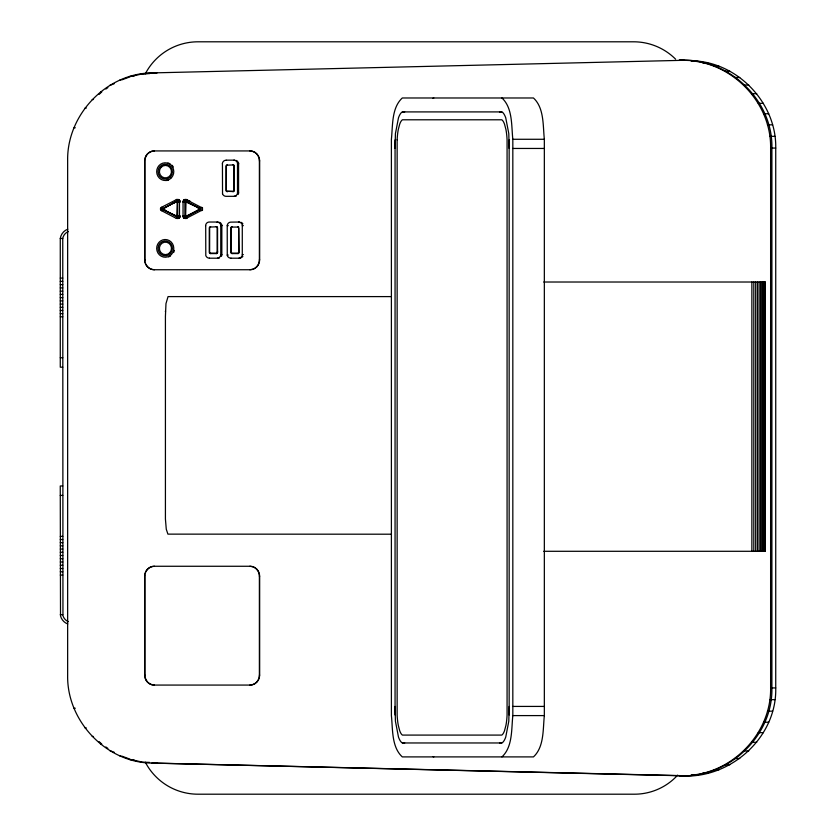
<?xml version="1.0" encoding="UTF-8"?>
<svg xmlns="http://www.w3.org/2000/svg" width="836" height="836" viewBox="0 0 836 836"><rect width="100%" height="100%" fill="white"/><g stroke="black" fill="none" stroke-linecap="round" stroke-linejoin="round"><path stroke-width="1.25" d="M68.374 621.608A9.029 9.029 0 0 1 62.951 615.589L62.752 238.479A9.029 9.029 0 0 1 68.374 231.551M144.628 675.164L144.628 576.171A9.896 9.562 90 0 1 154.19 566.265L250.1 566.265A9.896 9.562 90 0 1 259.662 576.171L259.662 675.164A9.896 9.562 -90 0 1 250.1 685.071L154.19 685.071A9.896 9.562 -90 0 1 144.628 675.164L144.91 675.164A9.896 9.562 -90 0 0 144.994 676.46M144.628 259.829L144.628 160.836A9.896 9.562 90 0 1 154.19 150.929L250.1 150.929A9.896 9.562 90 0 1 259.662 160.836L259.662 259.829A9.896 9.562 -90 0 1 250.1 269.735L154.19 269.735A9.896 9.562 -90 0 1 144.628 259.829L144.91 259.829A9.896 9.562 -90 0 0 144.994 261.125M144.91 675.164L144.91 576.171A9.896 9.562 90 0 1 144.994 574.875M144.91 259.829L144.91 160.836A9.896 9.562 90 0 1 144.994 159.54M205.708 225.647L205.792 255.523A3.908 3.783 90 0 0 209.47 258.146M217.026 226.911L217.172 227.068A1.85 1.787 -90 0 1 217.559 227.988L217.559 252.253A1.86 1.797 -90 0 1 217.172 253.172L209.648 253.162A1.839 1.776 -90 0 1 209.261 252.273L209.282 227.988A1.85 1.787 -90 0 1 209.669 227.068L216.89 226.796M210.63 253.569L210.024 253.162A1.839 1.776 -90 0 1 209.627 252.273L209.658 227.988A1.85 1.787 -90 0 1 210.045 227.068L210.63 226.66M222.439 163.772L222.533 193.649M233.766 165.037L233.902 165.194A1.85 1.787 -90 0 1 234.289 166.113L234.289 190.378A1.86 1.797 -90 0 1 233.902 191.298L226.389 191.287A1.839 1.776 -90 0 1 225.992 190.399L226.023 166.113A1.85 1.787 -90 0 1 226.41 165.194L233.62 164.922M233.62 191.58L226.755 191.287A1.839 1.776 -90 0 1 226.368 190.399L226.389 166.113A1.85 1.787 -90 0 1 226.775 165.194L227.361 164.786M230.987 258.146A3.908 3.783 90 0 1 227.267 255.544L227.225 225.647A3.772 3.647 -90 0 1 230.976 222.125L239.587 222.031M238.688 253.172L231.164 253.162A1.839 1.776 -90 0 1 230.778 252.273L230.799 227.988A1.85 1.787 -90 0 1 231.185 227.068L238.688 227.068M232.147 253.569L231.541 253.162A1.839 1.776 -90 0 1 231.144 252.273L231.175 227.988A1.85 1.787 -90 0 1 231.562 227.068L232.147 226.66M391.332 296.602L168.057 296.602L165.977 303.604L165.423 316.405L165.423 519.031L166.28 529.251L167.921 534.131L391.332 534.204M165.423 311.765L165.434 311.013M177.002 217.026L163.145 209.261L161.965 209.24L177.64 216.911L177.64 201.058L161.891 209.073L176.762 216.106L177.232 202.406L176.333 201.821L172.822 203.566M190.054 214.528L186.553 216.148L185.655 215.563L186 201.925L200.609 208.801L184.892 216.911L184.892 201.058L200.515 208.666L185.529 200.943M395.062 706.42L395.418 721.207L398.479 737.07A33.252 8.611 -90 0 0 402.085 742.838L404.708 742.964M509.155 148.453L508.8 133.666L505.738 117.803A33.252 8.611 -90 0 0 502.133 112.034L499.51 111.909M179.479 202.103L178.747 200.065L176.72 199.48L161.087 207.527A1.923 1.86 -90 0 0 161.087 210.432L176.302 218.353L178.005 218.374L179.489 216.315L179.479 202.103L180.189 202.103M183.042 216.315L183.042 201.654L184.526 199.585L186.24 199.605L201.455 207.527A1.923 1.86 -90 0 1 201.455 210.432L186.24 218.353L183.795 217.903L183.042 216.315L183.753 216.315M501.934 97.979C512.761 107.928 511.36 125.63 512.823 139.278L512.823 715.595C511.36 729.243 512.761 746.945 501.934 756.904M544.34 715.595C542.877 729.243 544.278 746.945 533.452 756.904L402.283 756.904C391.457 746.945 392.857 729.243 391.394 715.595L391.394 139.278C392.857 125.63 391.457 107.928 402.283 97.979L533.452 97.979C544.278 107.928 542.877 125.63 544.34 139.278L544.34 715.595L512.823 715.595M216.21 226.66L216.796 227.068A1.85 1.787 -90 0 1 217.182 227.988L217.182 252.253A1.86 1.797 -90 0 1 216.796 253.172L216.284 253.58M232.951 164.786L233.537 165.194A1.85 1.787 -90 0 1 233.913 166.113L233.923 190.378A1.86 1.797 -90 0 1 233.537 191.298L233.025 191.695M237.8 226.671L238.312 227.068A1.85 1.787 -90 0 1 238.699 227.988L238.699 252.253A1.86 1.797 -90 0 1 238.312 253.172L237.915 253.527M696.012 775.233L690.881 775.233C734.541 771.544 771.409 732.002 770.614 687.934L770.614 148.066C771.409 103.998 734.541 64.456 690.881 60.767C736.537 61.038 776.654 102.389 775.735 148.066L775.735 687.934C776.989 738.501 728.637 780.49 678.989 775.714L151.891 763.08L157.022 763.08L154.555 762.86M696.012 60.767L684.109 60.286L151.891 72.92C106.015 73.296 66.775 115.159 67.643 160.7L67.643 675.3C66.744 721.29 106.809 763.477 153.176 763.08L684.109 775.714M177.326 200.933L176.626 201.821L177.775 201.162L177.19 202.26L177.964 201.434L177.232 202.406L178.026 201.591M162.017 208.666L163.145 208.707L176.835 200.995L163.062 208.822L166.469 211.048M176.333 201.821L177.002 200.943L176.187 201.873M176.48 201.81L177.169 200.922M177.013 202.019L177.775 201.162M200.515 209.303L185.529 217.026L186.553 216.148M177.263 202.552L178.058 201.758M177.253 202.845L178.047 202.093M185.205 217.036L186.261 216.148L185.049 216.984L186.125 216.106L184.651 216.681L185.655 215.563L184.505 216.378M99.014 94.447L101.762 91.918L100.487 91.918M186.71 216.096L185.707 216.973L199.783 209.219L196.408 206.774M185.373 217.046L186.407 216.158M184.766 216.806L185.874 215.949M105.838 89.044L107.875 87.613M184.484 216.2L185.634 215.406M184.484 215.876L185.634 215.124M114.218 83.715L109.641 85.46M121.972 79.817L130.113 76.807M432.985 98.251L433.8 97.979M131.273 76.379L140.918 74.195M142.12 73.923L153.176 72.92M149.644 73.589L140.835 73.923M154.555 73.14L157.022 72.92L151.891 72.92M678.989 775.714C727.435 778.776 773.028 736.892 771.889 687.934L771.889 148.066C773.028 99.108 727.435 57.224 678.989 60.286L684.109 60.286M702.595 62.773L707.716 62.773M713.923 66.274L719.044 66.274M724.655 71.206L729.786 71.206M129.988 76.379L133.833 76.379M734.635 77.497L739.755 77.497M119.538 80.246L120.812 80.246M743.664 85.042L748.784 85.042M751.585 93.705L756.716 93.705M92.211 99.515L93.496 99.515M758.273 103.34L763.393 103.34M84.969 108.116L86.254 108.116M402.45 111.909L501.767 111.909M763.602 113.78L768.723 113.78M767.469 124.836L772.6 124.836M74.017 127.751L75.303 127.751M769.82 136.341L774.951 136.341M512.823 139.278L544.34 139.278M770.614 148.066L775.735 148.066M512.823 148.453L544.34 148.453M226.201 160.157L234.801 160.157M249.818 150.929A9.896 9.562 90 0 1 259.379 160.836L259.662 160.836M233.944 190.075L234.467 190.075M226.995 191.695L227.528 191.695M235.073 196.324L226.201 196.324A3.908 3.783 90 0 1 222.48 193.67M176.72 199.48L178.287 199.47M184.955 199.47L186.532 199.48M176.302 199.605L177.002 199.605M178.005 199.585L178.716 199.585M184.526 199.585L185.237 199.585M186.24 199.605L190.42 201.403M178.392 199.794L179.103 199.794M184.139 199.794L184.85 199.794M178.747 200.065L179.447 200.065M183.795 200.065L184.505 200.065M179.04 200.4L179.74 200.4M183.502 200.4L184.213 200.4M179.259 200.786L179.97 200.786M183.272 200.786L183.983 200.786M179.416 201.204L180.127 201.204M183.126 201.204L183.826 201.204M179.489 201.654L180.2 201.654M183.042 201.654L183.753 201.654M183.053 202.103L183.763 202.103M161.254 207.401L161.965 207.401M201.277 207.401L202.155 207.527A1.923 1.86 -90 0 1 202.636 208.185M161.254 210.567L161.965 210.567M201.277 210.567L202.155 210.432A1.923 1.86 -90 0 0 202.636 209.784M179.479 215.866L180.189 215.866M183.053 215.866L183.763 215.866M179.489 216.315L180.2 216.315M179.416 216.764L180.127 216.764M183.126 216.764L183.826 216.764M179.259 217.182L179.97 217.182M183.272 217.182L183.983 217.182M179.04 217.569L179.74 217.569M183.502 217.569L184.213 217.569M178.747 217.903L179.447 217.903M183.795 217.903L184.505 217.903M178.392 218.175L179.103 218.175M184.139 218.175L184.85 218.175M176.302 218.353L177.002 218.353M178.005 218.374L178.716 218.374M184.526 218.374L185.237 218.374M186.24 218.353L186.951 218.353M176.72 218.489L178.287 218.499M184.955 218.499L186.532 218.489M218.071 222.031L209.47 222.031A3.772 3.647 -90 0 0 205.614 225.647M227.225 225.647L228.28 225.647M238.521 222.125A3.772 3.647 -90 0 1 242.377 225.647L243.349 225.647M238.72 228.28L239.075 252.253A1.86 1.797 -90 0 1 238.814 252.984M62.752 367.192L60.276 367.192L60.276 238.479L62.752 238.479M217.203 251.949L217.736 251.949M238.72 251.949L239.253 251.949M210.254 253.569L216.848 253.569M231.771 253.569L238.354 253.569M239.002 258.115A3.752 3.626 -90 0 0 242.356 254.593L243.349 254.583M227.214 255.064L228.27 255.064M209.47 258.199L218.332 258.199M230.987 258.199L239.848 258.199M249.818 269.735A9.896 9.562 90 0 0 259.379 259.829L259.662 259.829M60.276 278.085L62.752 278.085M60.276 281.366L62.752 281.366M543.745 282.014L765.337 282.014L765.295 551.29L543.745 551.29M60.276 284.637L62.752 284.637M60.276 287.897L62.752 287.897M60.276 291.168L62.752 291.168M60.276 294.418L62.752 294.418M60.276 297.658L62.752 297.658M60.276 300.897L62.752 300.897M60.276 304.105L62.752 304.105M60.276 307.314L62.752 307.314M60.276 310.49L62.752 310.49M60.276 313.646L62.752 313.646M60.276 316.792L62.752 316.792M60.276 357.745L62.752 357.745M62.742 485.967L60.265 485.967L60.516 615.902A11.641 11.641 0 0 0 67.758 623.969M60.265 495.414L62.742 495.414M60.265 536.367L62.742 536.367M60.265 539.513L62.742 539.513M60.265 542.668L62.742 542.668M60.265 545.845L62.742 545.845M60.265 549.053L62.742 549.053M60.265 552.262L62.742 552.262M60.265 555.501L62.742 555.501M60.265 558.741L62.742 558.741M60.265 561.991L62.742 561.991M60.265 565.251L62.742 565.251M60.265 568.522L62.742 568.522M60.265 571.793L62.742 571.793M60.265 575.074L62.742 575.074M249.818 566.265A9.896 9.562 90 0 1 259.379 576.171L259.662 576.171M60.265 614.679L62.742 614.679M249.818 685.071A9.896 9.562 -90 0 0 259.379 675.164L259.662 675.164M770.614 687.934L775.735 687.934M769.82 699.659L774.951 699.659M512.823 706.42L544.34 706.42M74.017 708.249L75.303 708.249M767.469 711.164L772.6 711.164M763.602 722.22L768.723 722.22M84.969 727.884L86.254 727.884M758.273 732.66L763.393 732.66M92.211 736.485L93.496 736.485M751.585 742.295L756.716 742.295M402.45 742.964L501.767 742.964M100.487 744.082L101.762 744.082L99.014 741.553M109.641 750.54L114.218 752.285M743.664 750.958L748.784 750.958M119.538 755.754L120.812 755.754M734.635 758.503L739.755 758.503M129.988 759.621L133.833 759.621M140.835 762.077L149.644 762.411M724.655 764.794L729.786 764.794M713.923 769.726L719.044 769.726M702.595 773.227L707.716 773.227M131.273 759.621L140.918 761.805M404.708 111.909L402.085 112.034A33.252 8.611 -90 0 0 398.479 117.803L395.418 133.666L395.062 148.453M499.51 742.964L502.133 742.838A33.252 8.611 -90 0 0 505.738 737.08L508.8 721.207L509.155 706.42M432.985 756.622L433.8 756.904M121.972 756.183L130.113 759.192M186.261 201.821L184.651 201.288L185.655 202.406M184.484 202.093L185.634 202.845M184.484 201.758L185.634 202.552M105.838 746.956L107.875 748.387M184.766 201.162L185.874 202.019M176.626 216.148L177.326 217.036L177.013 215.949L177.88 216.681L177.232 215.563M185.373 200.922L186.407 201.81M177.253 215.124L178.047 215.876M177.263 215.406L178.058 216.2M177.013 215.949L177.775 216.806M176.48 216.158L177.169 217.046M765.128 282.014L765.128 551.29M764.668 282.014L764.668 551.29M763.979 282.014L763.979 551.29M763.069 282.014L763.069 551.29M761.941 282.014L761.941 551.29M760.614 282.014L760.614 551.29M759.119 282.014L759.119 551.29M757.468 282.014L757.468 551.29M755.692 282.014L755.692 551.29M753.811 282.014L753.811 551.29M751.867 282.014L751.867 551.29M509.155 139.905L509.155 714.968M395.062 139.905L395.062 714.968M259.379 160.836L259.379 259.829M259.379 576.171L259.379 675.164M242.283 225.647L242.283 254.583M154.472 269.735A9.896 9.562 -90 0 1 146.196 264.782M145.642 263.622A9.896 9.562 -90 0 1 145.234 262.399M145.234 158.276A9.896 9.562 90 0 1 154.472 150.929M167.984 163.03A8.851 8.548 90 0 1 170.074 163.846M171.892 165.183A8.851 8.548 90 0 1 173.303 166.97M168.538 180.127A8.851 8.548 90 0 1 166.333 180.503M236.233 160.46A3.772 3.647 -90 0 1 237.79 161.567M238.302 162.383A3.772 3.647 -90 0 1 238.657 163.772M238.636 192.719A3.752 3.626 -90 0 1 238.072 194.527M236.233 196.032A3.752 3.626 -90 0 1 235.292 196.241M222.345 163.772A3.772 3.647 -90 0 1 226.201 160.251M233.746 160.251A3.772 3.647 -90 0 1 237.591 163.772M237.581 192.719A3.752 3.626 -90 0 1 234.226 196.241M219.502 222.334A3.772 3.647 -90 0 1 221.059 223.442M221.571 224.257A3.772 3.647 -90 0 1 221.927 225.647M221.906 254.593A3.752 3.626 -90 0 1 221.341 256.401M219.502 257.906A3.752 3.626 -90 0 1 218.551 258.115M217.005 222.125A3.772 3.647 -90 0 1 220.861 225.647M220.84 254.593A3.752 3.626 -90 0 1 217.485 258.115M174.379 250.382A8.851 8.548 90 0 1 173.595 252.545M170.565 255.889A8.851 8.548 90 0 1 168.538 256.851M241.019 222.334A3.772 3.647 -90 0 1 242.858 223.829M242.848 256.401A3.752 3.626 -90 0 1 242.241 257.143M241.019 257.906A3.752 3.626 -90 0 1 240.068 258.115M154.472 685.071A9.896 9.562 -90 0 1 145.234 677.724M145.234 573.6A9.896 9.562 90 0 1 145.642 572.378M146.196 571.218A9.896 9.562 90 0 1 154.472 566.265M677.63 775.181A58.614 58.614 0 0 1 634.409 794.2L198.027 794.2A59.398 59.398 0 0 1 145.339 762.233M675.624 59.199A59.398 59.398 0 0 0 633.625 41.8L198.027 41.8A59.398 59.398 0 0 0 145.339 73.767M60.276 238.479A11.641 11.641 0 0 1 67.758 229.189M397.142 139.821L397.142 715.052A24.192 6.26 -90 0 0 398.302 725.397L399.702 730.727A25.153 6.51 90 0 0 402.43 735.084L501.788 735.084A25.153 6.51 90 0 0 504.516 730.727L505.926 725.408A24.192 6.26 -90 0 0 507.076 715.062L507.076 139.821A24.192 6.26 -90 0 0 505.926 129.476L504.516 124.156A25.153 6.51 -90 0 0 501.788 119.788L402.43 119.788A25.153 6.51 -90 0 0 399.702 124.156L398.291 129.476A24.192 6.26 -90 0 0 397.142 139.821M238.563 163.772L237.508 163.772L237.508 192.708L238.563 192.708L238.563 163.772M221.833 225.647L220.767 225.647L220.767 254.583L221.833 254.583L221.833 225.647M171.474 177.702A8.851 8.548 -90 0 0 167.169 163.03A8.851 8.548 -90 0 0 157.053 174.222A8.851 8.548 -90 0 0 171.474 177.702M161.024 167.378A6.26 6.051 90 0 0 164.065 177.754A6.26 6.051 90 0 0 171.223 169.833A6.26 6.051 90 0 0 161.024 167.378M170.471 176.72A7.419 7.169 -90 0 0 166.855 164.42A7.419 7.169 -90 0 0 158.38 173.815A7.419 7.169 -90 0 0 170.471 176.72M171.474 254.426A8.851 8.548 -90 0 0 167.169 239.754A8.851 8.548 -90 0 0 157.053 250.957A8.851 8.548 -90 0 0 171.474 254.426M169.854 252.66A6.26 6.051 -90 0 0 166.803 242.273A6.26 6.051 -90 0 0 159.645 250.194A6.26 6.051 -90 0 0 169.854 252.66M170.471 253.444A7.419 7.169 -90 0 0 166.855 241.144A7.419 7.169 -90 0 0 158.38 250.539A7.419 7.169 -90 0 0 170.471 253.444"/></g></svg>
